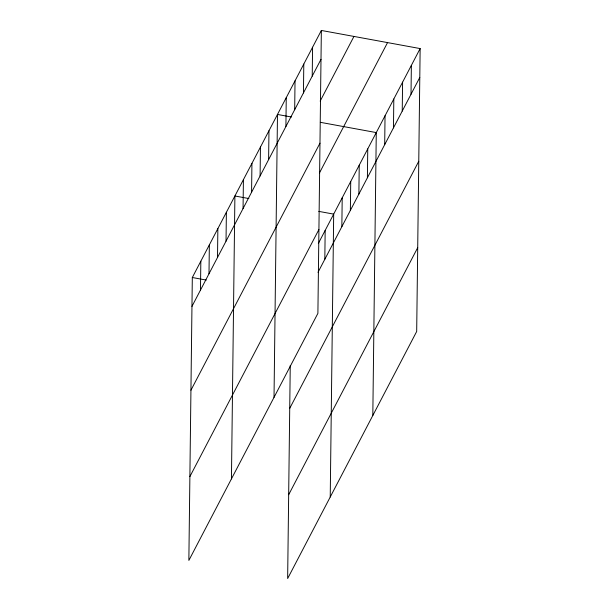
<?xml version="1.0" encoding="UTF-8"?>
<svg xmlns="http://www.w3.org/2000/svg" width="609" height="609" viewBox="0 0 609 609"><rect width="100%" height="100%" fill="white"/><g stroke="black" fill="none" stroke-linecap="round" stroke-linejoin="round"><path stroke-width="0.91" d="M321.354 30.45L192.315 277.514L188.859 560.425L317.898 313.353L321.354 30.45L420.141 48.575L416.685 331.486L287.646 578.55L290.249 365.499M200.475 290.082L200.833 261.208M208.994 273.776L209.351 244.902M217.512 257.47L217.862 228.596M226.03 241.164L226.381 212.29M231.443 478.887L234.899 195.984L248.868 198.549M243.06 208.552L243.417 179.678M251.578 192.246L251.928 163.372M260.096 175.94L260.446 147.066M268.607 159.634L268.965 130.76M274.02 397.357L277.483 114.454L291.452 117.019M285.903 126.527L286.253 97.653M294.68 109.727L295.03 80.852M303.449 92.926L303.8 64.052M312.227 76.125L312.577 47.251M324.818 259.289L325.168 230.423M330.23 497.02L333.686 214.117L318.781 211.376M341.847 226.677L342.205 197.811M350.365 210.371L350.723 181.497M358.884 194.065L359.234 165.191M367.402 177.759L367.752 148.885M372.815 415.483L376.271 132.579L320.342 122.318M384.69 144.653L385.04 115.779M393.467 127.852L393.817 98.978M402.237 111.051L402.595 82.177M411.014 94.25L411.364 65.376M191.964 306.388L320.996 59.324M320.174 101.117L353.951 36.433M190.937 390.217L319.976 143.153M319.398 173.07L387.545 42.6M189.886 476.588L318.918 229.524M318.355 243.463L420.141 48.575M318.005 272.337L419.791 77.45M289.724 408.35L418.764 161.278M288.674 494.721L417.713 247.65M192.315 277.514L206.284 280.079"/></g></svg>
